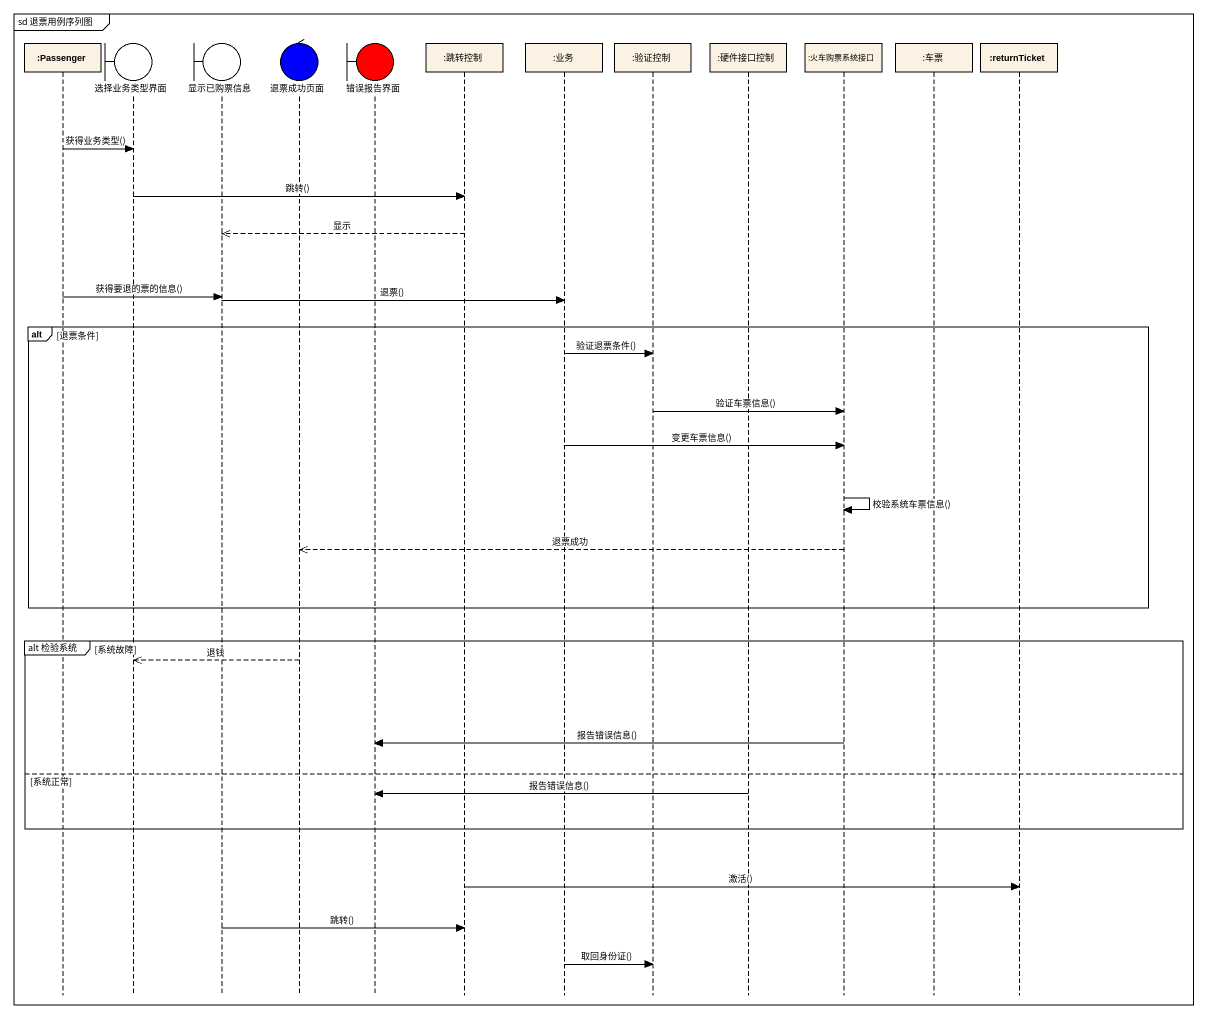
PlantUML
@startuml
mainframe sd 退票用例序列图
hide footbox
participant ":Passenger" as Passenger
boundary 选择业务类型界面
boundary 显示已购票信息
control 退票成功页面 #0000FF
boundary 错误报告界面 #FF0000
participant ":跳转控制" as 跳转控制
participant ":业务" as 业务
participant ":验证控制" as 验证控制
participant ":硬件接口控制" as 硬件接口控制
participant ":火车购票系统接口" as 火车购票系统接口
participant ":车票" as 车票
participant ":returnTicket" as returnTicket

Passenger -> 选择业务类型界面 : 获得业务类型()
选择业务类型界面 -> 跳转控制 : 跳转()
跳转控制 -->> 显示已购票信息 : 显示
Passenger -> 显示已购票信息 : 获得要退的票的信息()
显示已购票信息 -> 业务 : 退票()
alt 退票条件
  业务 -> 验证控制 : 验证退票条件()
  验证控制 -> 火车购票系统接口 : 验证车票信息()
  业务 -> 火车购票系统接口 : 变更车票信息()
  火车购票系统接口 -> 火车购票系统接口 : 校验系统车票信息()
  火车购票系统接口 -->> 退票成功页面 : 退票成功
end
group alt 检验系统 [系统故障]
  退票成功页面 -->> 选择业务类型界面 : 退钱
  火车购票系统接口 -> 错误报告界面 : 报告错误信息()
else 系统正常
  硬件接口控制 -> 错误报告界面 : 报告错误信息()
end
跳转控制 -> returnTicket : 激活()
显示已购票信息 -> 跳转控制 : 跳转()
业务 -> 验证控制 : 取回身份证()
@enduml
